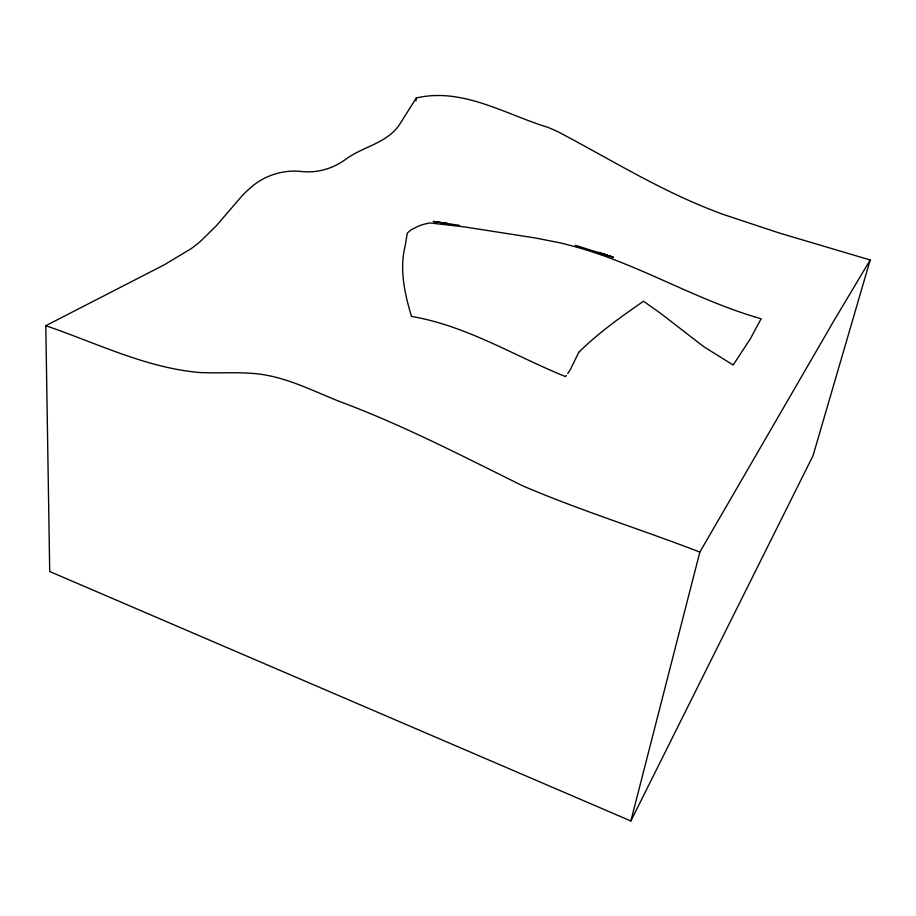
<?xml version="1.0" encoding="UTF-8"?>
<svg xmlns="http://www.w3.org/2000/svg" width="916" height="916" viewBox="0 0 916 916"><rect width="100%" height="100%" fill="white"/><g stroke="black" fill="none" stroke-linecap="round" stroke-linejoin="round"><path stroke-width="1.37" d="M415.944 100.84L416.276 98.001C462.236 87.134 505.277 114.328 547.883 127.335A262.938 218.306 47.5 0 1 558.199 131.87C608.808 158.457 657.596 188.914 711.102 209.775A604.629 522.212 -60.3 0 0 722.129 214.046L779.619 233.122L870.2 259.984L813.03 455.699L630.872 820.976L49.704 571.515L45.8 325.707L164.594 264.644L191.238 248.602A197.993 110.493 -77.1 0 0 200.936 240.897L216.474 225.622L241.79 196.116A117.889 55.819 -71.4 0 1 249.083 189.051C262.778 176.112 281.762 169.632 300.494 171.384C316.432 173.353 332.359 168.991 345.332 159.567C360.961 147.797 381.858 144.327 395.46 129.774A65.185 27.159 -76.2 0 0 398.689 125.881L416.276 98.001M630.872 820.976L699.847 552.085L834.751 319.329L870.2 259.984M570.015 370.27L578.752 352.317M760.956 319.043L750.33 338.84L733.155 365.026L703.751 346.683L660.768 313.467L643.513 301.238C620.933 316.879 598.675 332.634 578.843 352.225M569.466 371.072L567.783 373.465M566.386 375.434L565.55 376.602C514.529 356.003 466.61 325.787 411.627 316.455M447.729 223.447L433.154 221.432L459.145 225.279M575.294 245.282L613.113 257.167L602.556 253.858M761.082 318.802L754.337 316.753M754.166 316.696C691.03 297.54 634.193 261.896 570.038 245.362A264.839 224.076 18.6 0 0 559.619 242.763L535.288 237.965L464.343 226.893L430.119 222.966L426.158 223.699A187.929 76.555 -68.4 0 0 417.685 226.435L410.654 230.156L407.254 233.156A235 3.435 -82.7 0 0 405.319 245.236C399.17 268.972 404.632 293.406 411.479 316.421M609.186 255.885L598.48 252.438L613.113 257.167M699.847 552.085C641.269 529.459 581.168 510.796 523.38 486.156C462.58 456.179 402.456 424.795 338.748 401.185C312.367 390.617 286.376 377.174 257.774 373.888C238.24 371.724 218.558 373.522 198.978 372.469C145.323 367.625 96.214 342.905 45.8 325.707"/></g></svg>
